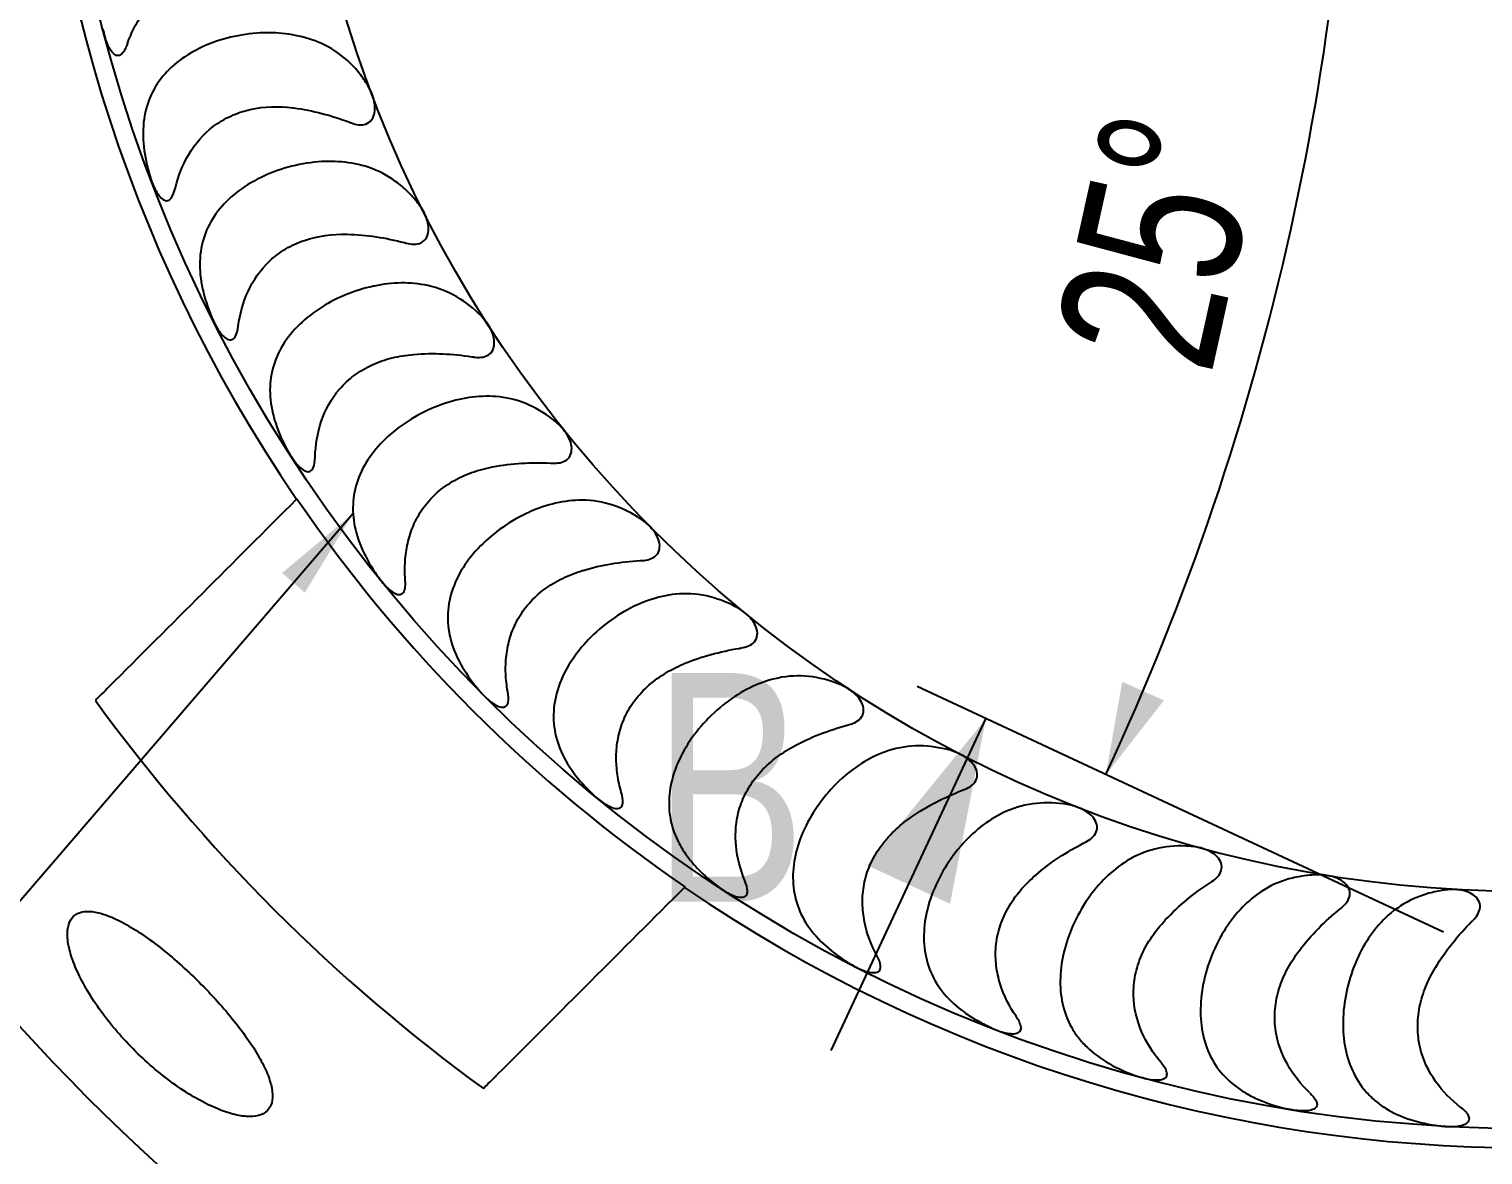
# Model space of a CAD drawing. Header units: millimetres. Extents: x 8 to 3888, y -9869 to 412.
# Drawn here: x 91.18 to 122.97, y 169.02 to 193.64 of the extents above; entities that cross this region are included whole.
import ezdxf

# ---------------------------------------------------------------- set-up
doc = ezdxf.new("R2010")
doc.units = ezdxf.units.MM
doc.linetypes.add('CENTERX2', pattern=[20.32, 12.7, -2.54, 2.54, -2.54])
for name, color, linetype in [('CENTERLINE', 4, 'CENTERX2'), ('DIMENSIONS', 2, 'Continuous'), ('TEXT', 2, 'Continuous')]:
    doc.layers.add(name, color=color, linetype=linetype)
doc.layers.add('OUTLINE', color=7, linetype='Continuous', lineweight=25)
doc.styles.add('SLDTEXTSTYLE0', font='TXT', dxfattribs={"width": 0.75})
doc.dimstyles.new('SLDDIMSTYLE0', dxfattribs={"dimtxt": 3.5, "dimasz": 2, "dimexe": 0, "dimexo": 0.0625, "dimgap": 0.875, "dimtad": 1, "dimdec": 1, "dimrnd": 1e-09, "dimzin": 12, "dimdsep": 46, "dimtxsty": 'SLDTEXTSTYLE0', "dimblk1": 'NONE', "dimsah": 1, "dimcen": 0, "dimadec": 0, "dimazin": 3, "dimtfac": 1, "dimtdec": 1, "dimtmove": 0, "dimatfit": 3, "dimldrblk": 'NONE', "dimfxl": 0, "dimfrac": 2, "dimtolj": 1, "dimtzin": 12, "dimarcsym": 0})
doc.dimstyles.new('SLDDIMSTYLE1', dxfattribs={"dimtxt": 3.5, "dimasz": 2, "dimexe": 0, "dimexo": 0.0625, "dimgap": 0.875, "dimtad": 1, "dimrnd": 1e-09, "dimzin": 12, "dimdsep": 46, "dimtxsty": 'SLDTEXTSTYLE0', "dimsah": 1, "dimcen": 0.09, "dimadec": 0, "dimazin": 3, "dimtfac": 1, "dimtofl": 0, "dimtmove": 0, "dimatfit": 3, "dimfxl": 0, "dimfrac": 2, "dimtolj": 1, "dimtzin": 12, "dimarcsym": 0})
doc.dimstyles.new('SLDDIMSTYLE2', dxfattribs={"dimtxt": 3.5, "dimasz": 2, "dimexe": 0, "dimexo": 0.0625, "dimgap": 0.875, "dimtad": 1, "dimdec": 4, "dimzin": 12, "dimdsep": 46, "dimtxsty": 'SLDTEXTSTYLE0', "dimsah": 1, "dimcen": 0.09, "dimazin": 3, "dimtfac": 1, "dimtofl": 0, "dimtmove": 0, "dimatfit": 3, "dimfxl": 0, "dimfrac": 2, "dimtolj": 1, "dimtzin": 12, "dimarcsym": 0})
doc.dimstyles.new('SLDDIMSTYLE4', dxfattribs={"dimtxt": 0.18, "dimasz": 2, "dimexe": 0, "dimexo": 0.0625, "dimgap": 0, "dimtad": 0, "dimtih": 1, "dimtoh": 1, "dimdec": 0, "dimrnd": 1e-09, "dimzin": 0, "dimdsep": 46, "dimtxsty": 'Standard', "dimsah": 1, "dimcen": 0.09, "dimadec": 0, "dimazin": 0, "dimtfac": 2, "dimtdec": 0, "dimtofl": 0, "dimtmove": 0, "dimatfit": 3, "dimfxl": 0, "dimfrac": 2, "dimtolj": 1, "dimtzin": 0, "dimarcsym": 0})

# ---------------------------------------------------------------- blocks, each defined once
blk = doc.blocks.new('_D')
at = {"layer": 'DIMENSIONS'}
for q in [(96.413, 277.654), (133.1, 176.395)]:
    blk.add_line((114.723, 227.118), q, dxfattribs=at)
blk.add_solid([(114.723, 227.118), (114.511, 229.169), (113.571, 228.828)], dxfattribs=at)
at = {"layer": 'DIMENSIONS', "char_height": 3.5, "attachment_point": 1, "rotation": 289.916, "style": 'SLDTEXTSTYLE0'}
for s, insert in [('%%c', (101.194, 277.698)), ('54', (102.977, 272.777))]:
    blk.add_mtext(s, dxfattribs=dict(at, insert=insert))
blk = doc.blocks.new('_NONE')
blk = doc.blocks.new('_D_1')
at = {"layer": 'DIMENSIONS'}
for q in [(77.492, 282.157), (139.99, 173.908)]:
    blk.add_line((107.833, 229.605), q, dxfattribs=at)
blk.add_solid([(107.833, 229.605), (107.266, 231.588), (106.4, 231.088)], dxfattribs=at)
at = {"layer": 'DIMENSIONS', "char_height": 3.5, "attachment_point": 1, "rotation": 300, "style": 'SLDTEXTSTYLE0'}
for s, insert in [('%%c', (82.192, 283.037)), ('64,3', (84.809, 278.504))]:
    blk.add_mtext(s, dxfattribs=dict(at, insert=insert))
blk = doc.blocks.new('_D_3')
at = {"layer": 'DIMENSIONS'}
blk.add_arc((62.36, 201.757), 57.781, 335, 0, dxfattribs=at)
for points in [[(120.141, 201.757), (119.607, 199.765), (120.607, 199.748)], [(114.728, 177.337), (115.998, 178.961), (115.085, 179.368)]]:
    blk.add_solid(points, dxfattribs=at)
at = {"layer": 'DIMENSIONS', "insert": (113.605, 186.791), "char_height": 3.5, "attachment_point": 1, "rotation": 77.5, "style": 'SLDTEXTSTYLE0'}
blk.add_mtext('25°', dxfattribs=at)
blk = doc.blocks.new('_D_4')
at = {"layer": 'DIMENSIONS'}
for p, q in [((47.912, 201.757), (37.912, 201.757)), ((39.912, 148.757), (39.912, 201.757)), ((122.912, 148.757), (37.912, 148.757))]:
    blk.add_line(p, q, dxfattribs=at)
for points in [[(39.912, 201.757), (39.412, 199.757), (40.412, 199.757)], [(39.912, 148.757), (40.412, 150.757), (39.412, 150.757)]]:
    blk.add_solid(points, dxfattribs=at)
at = {"layer": 'DIMENSIONS', "insert": (35.4, 172.67), "char_height": 3.5, "attachment_point": 1, "rotation": 90, "style": 'SLDTEXTSTYLE0'}
blk.add_mtext('53', dxfattribs=at)

msp = doc.modelspace()

# ---------------------------------------------------------------- linework, layer by layer
at = {"layer": 'CENTERLINE'}
msp.add_line((140.52482, 165.30781), (110.29108, 179.40604), dxfattribs=at)
at = {"layer": 'CENTERLINE', "linetype": 'Continuous'}
msp.add_line((108.72275, 171.31034), (112.10369, 178.56081), dxfattribs=at)
at = {"layer": 'CENTERLINE'}
msp.add_solid([(112.10369, 178.56081), (109.50691, 175.35819), (111.31953, 174.51296)], dxfattribs=at)
at = {"layer": 'OUTLINE'}
for p, q in [((96.94998, 191.91433), (96.96113, 191.91296)), ((98.12647, 189.15), (98.1377, 189.1498)), ((99.58546, 186.52378), (99.59665, 186.52476)), ((102.58329, 184.14844), (102.62933, 184.14647)), ((101.31098, 184.06446), (101.322, 184.06661)), ((103.28411, 181.79898), (103.29485, 181.80227)), ((105.48325, 179.75216), (105.49358, 179.75655)), ((107.88428, 177.94642), (107.8941, 177.95187)), ((110.46091, 176.40155), (110.47011, 176.40799)), ((113.18492, 175.13448), (113.19339, 175.14185)), ((116.02644, 174.15908), (116.0341, 174.16729)), ((118.95435, 173.48605), (118.96111, 173.49502)), ((121.93658, 173.12275), (121.94236, 173.13238))]:
    msp.add_line(p, q, dxfattribs=at)
at = {"layer": 'OUTLINE', "flags": 128}
for points in [[(98.18597, 191.60103), (98.19136, 191.59902), (98.19676, 191.59701), (98.20216, 191.59499), (98.20756, 191.59298), (98.21295, 191.59096), (98.21835, 191.58895), (98.22375, 191.58694), (98.22915, 191.58493)], [(99.38843, 188.96761), (99.39401, 188.96617), (99.39959, 188.96473), (99.40517, 188.9633), (99.41075, 188.96186), (99.41632, 188.96042), (99.4219, 188.95898), (99.42748, 188.95755), (99.43306, 188.95611)], [(100.85958, 186.47431), (100.86528, 186.47346), (100.87097, 186.47261), (100.87667, 186.47177), (100.88237, 186.47092), (100.88807, 186.47007), (100.89377, 186.46923), (100.89947, 186.46838), (100.90517, 186.46753)], [(104.54067, 182.01549), (104.54642, 182.01585), (104.55217, 182.01621), (104.55792, 182.01656), (104.56367, 182.01692), (104.56942, 182.01727), (104.57517, 182.01763), (104.58092, 182.01799), (104.58667, 182.01834)], [(106.71029, 180.09883), (106.71597, 180.09979), (106.72165, 180.10074), (106.72733, 180.10169), (106.73301, 180.10265), (106.73869, 180.10361), (106.74438, 180.10456), (106.75006, 180.10552), (106.75574, 180.10647)], [(109.06836, 178.41946), (109.07391, 178.421), (109.07947, 178.42254), (109.08502, 178.42408), (109.09057, 178.42563), (109.09612, 178.42717), (109.10167, 178.42872), (109.10722, 178.43026), (109.11277, 178.43181)], [(111.58907, 176.99577), (111.59442, 176.99788), (111.59978, 177), (111.60514, 177.00211), (111.6105, 177.00423), (111.61586, 177.00634), (111.62122, 177.00846), (111.62657, 177.01057), (111.63193, 177.01269)], [(114.24477, 175.84336), (114.24988, 175.84602), (114.25499, 175.84869), (114.2601, 175.85135), (114.26521, 175.85401), (114.27031, 175.85668), (114.27542, 175.85934), (114.28053, 175.86201), (114.28564, 175.86467)], [(117.00639, 174.97486), (117.0112, 174.97805), (117.016, 174.98123), (117.0208, 174.98441), (117.0256, 174.9876), (117.0304, 174.99078), (117.0352, 174.99396), (117.04001, 174.99715), (117.04481, 175.00033)], [(119.84367, 174.39979), (119.84811, 174.40346), (119.85255, 174.40713), (119.857, 174.4108), (119.86144, 174.41446), (119.86588, 174.41813), (119.87032, 174.4218), (119.87477, 174.42547), (119.87921, 174.42914)], [(122.72551, 174.12445), (122.72955, 174.12856), (122.73358, 174.13267), (122.73762, 174.13678), (122.74165, 174.1409), (122.74569, 174.14501), (122.74972, 174.14912), (122.75375, 174.15323), (122.75779, 174.15735)]]:
    msp.add_lwpolyline(points, dxfattribs=at)
at = {"layer": 'OUTLINE'}
for radius in [44.5, 32.15716, 26.97519]:
    msp.add_circle((123.91153, 201.75653), radius, dxfattribs=at)
for radius, start, end in [(32.57498, 145.613937, 214.386063), (32.56201, 214.381785, 235.618215), (38.70848, 216.082926, 233.917074), (32.57498, 235.613937, 304.386063)]:
    msp.add_arc((123.91153, 201.75653), radius, start, end, dxfattribs=at)
for centre, major_axis in [((96.29021, 190.2462), (-0.40425, -3.29237)), ((97.64468, 187.42204), (-0.05789, -3.31659)), ((99.28694, 184.75493), (0.2891, -3.30448)), ((101.19898, 182.2741), (0.63293, -3.25615)), ((103.35987, 180.00672), (0.96983, -3.17216)), ((105.74593, 177.97763), (1.29609, -3.05341)), ((108.33102, 176.20907), (1.60816, -2.9012)), ((111.08681, 174.72042), (1.90261, -2.71721)), ((113.9831, 173.52798), (2.17621, -2.50345)), ((116.98818, 172.64481), (2.42597, -2.26226)), ((120.06911, 172.0806), (2.64915, -1.99628)), ((123.19214, 171.84153), (2.84331, -1.70843))]:
    msp.add_ellipse(centre, major_axis=major_axis, ratio=0.82903757, start_param=3.24276439, end_param=3.24654771, dxfattribs=at)
for points, knots in [([(93.32945, 193.31819), (93.37402, 193.44046), (93.42609, 193.56), (93.54811, 193.79261), (93.61866, 193.90644), (93.77841, 194.12086), (93.86753, 194.22172), (94.06801, 194.40816), (94.1807, 194.49439), (94.4239, 194.64137), (94.55484, 194.70291), (94.83801, 194.7988), (94.98573, 194.83144), (95.28909, 194.86666), (95.44707, 194.86915), (95.75935, 194.84667), (95.91452, 194.82213), (96.06889, 194.78649)], [0, 0, 0, 0, 0.125, 0.125, 0.25, 0.25, 0.375, 0.375, 0.5, 0.5, 0.625, 0.625, 0.75, 0.75, 0.875, 0.875, 1, 1, 1, 1]), ([(93.32945, 193.31819), (93.2989, 193.23438), (93.26366, 193.15527), (93.19107, 193.07792), (93.16326, 193.05966), (93.10147, 193.05178), (93.06868, 193.06305), (93.00671, 193.11202), (92.97794, 193.14871), (92.92728, 193.23329), (92.90565, 193.28024), (92.84866, 193.42766), (92.82198, 193.53179), (92.80229, 193.63617)], [0, 0, 0, 0, 0.25, 0.25, 0.375, 0.375, 0.5, 0.5, 0.625, 0.625, 0.75, 0.75, 1, 1, 1, 1]), ([(96.40629, 193.55557), (96.18528, 193.55464), (95.96115, 193.53273), (95.5314, 193.45115), (95.32539, 193.39214), (94.93159, 193.23667), (94.75052, 193.14267), (94.4231, 192.92347), (94.27566, 192.7967), (94.02921, 192.51926), (93.92694, 192.36537), (93.7725, 192.03203), (93.7208, 191.85523), (93.68054, 191.56847), (93.67352, 191.46885), (93.67223, 191.26827), (93.67778, 191.16652), (93.71168, 190.85619), (93.7583, 190.63988), (93.82152, 190.42885)], [0, 0, 0, 0, 0.125, 0.125, 0.25, 0.25, 0.375, 0.375, 0.5, 0.5, 0.625, 0.625, 0.75, 0.75, 0.8125, 0.8125, 0.875, 0.875, 1, 1, 1, 1]), ([(97.57164, 193.32154), (97.39041, 193.40208), (97.20288, 193.45975), (96.81622, 193.53664), (96.615, 193.55552), (96.41672, 193.55559)], [0, 0, 0, 0, 0.5, 0.5, 1, 1, 1, 1]), ([(98.57009, 192.43073), (98.5097, 192.52678), (98.44357, 192.61875), (98.2986, 192.79368), (98.219, 192.87723), (97.96666, 193.10512), (97.77971, 193.22908), (97.57164, 193.32154)], [0, 0, 0, 0, 0.25, 0.25, 0.5, 0.5, 1, 1, 1, 1]), ([(98.22915, 191.58493), (98.28015, 191.56591), (98.33261, 191.55098), (98.44093, 191.53859), (98.49649, 191.54179), (98.59782, 191.57863), (98.6428, 191.6133), (98.70624, 191.70192), (98.72554, 191.75461), (98.75513, 191.91609), (98.73961, 192.02891), (98.67671, 192.23873), (98.62835, 192.33807), (98.57009, 192.43073)], [0, 0, 0, 0, 0.125, 0.125, 0.25, 0.25, 0.375, 0.375, 0.5, 0.5, 0.75, 0.75, 1, 1, 1, 1]), ([(94.37903, 190.16772), (94.44198, 190.41971), (94.53747, 190.66891), (94.80937, 191.12708), (94.98975, 191.34092), (95.32911, 191.59799), (95.45598, 191.67444), (95.7242, 191.79763), (95.86628, 191.84536), (96.31683, 191.94639), (96.63802, 191.95263), (96.94998, 191.91433)], [0, 0, 0, 0, 0.25, 0.25, 0.5, 0.5, 0.625, 0.625, 0.75, 0.75, 1, 1, 1, 1]), ([(97.4142, 190.72541), (97.19181, 190.70109), (96.97597, 190.65667), (96.55699, 190.53085), (96.35379, 190.44861), (95.98293, 190.25514), (95.81015, 190.1414), (95.50656, 189.8882), (95.37603, 189.74995), (95.15768, 189.4453), (95.07294, 189.28254), (94.95469, 188.93699), (94.92089, 188.75044), (94.90789, 188.36755), (94.92802, 188.16682), (95.01744, 187.75541), (95.08476, 187.55065), (95.17042, 187.34564)], [0, 0, 0, 0, 0.125, 0.125, 0.25, 0.25, 0.375, 0.375, 0.5, 0.5, 0.625, 0.625, 0.75, 0.75, 0.875, 0.875, 1, 1, 1, 1]), ([(98.59763, 190.61448), (98.40897, 190.67563), (98.21645, 190.71338), (97.82386, 190.74944), (97.62177, 190.74718), (97.42457, 190.72652)], [0, 0, 0, 0, 0.5, 0.5, 1, 1, 1, 1]), ([(99.68372, 189.83292), (99.61363, 189.92212), (99.53825, 190.00668), (99.37578, 190.1655), (99.28788, 190.24027), (99.01311, 190.44053), (98.81422, 190.54427), (98.59763, 190.61448)], [0, 0, 0, 0, 0.25, 0.25, 0.5, 0.5, 1, 1, 1, 1]), ([(93.82152, 190.42885), (93.85209, 190.32683), (93.88945, 190.22621), (93.96178, 190.08521), (93.98846, 190.04047), (94.04751, 189.96205), (94.08006, 189.92855), (94.14673, 189.88659), (94.18084, 189.87893), (94.24115, 189.8935), (94.26694, 189.91472), (94.33082, 189.99934), (94.35749, 190.08152), (94.37903, 190.16772)], [0, 0, 0, 0, 0.25, 0.25, 0.375, 0.375, 0.5, 0.5, 0.625, 0.625, 0.75, 0.75, 1, 1, 1, 1]), ([(99.43306, 188.95611), (99.48578, 188.94253), (99.53951, 188.93316), (99.64852, 188.93216), (99.70345, 188.94116), (99.80038, 188.98838), (99.84148, 189.02756), (99.89531, 189.12233), (99.909, 189.17675), (99.92155, 189.34043), (99.89432, 189.45102), (99.80983, 189.65311), (99.75135, 189.74685), (99.68372, 189.83292)], [0, 0, 0, 0, 0.125, 0.125, 0.25, 0.25, 0.375, 0.375, 0.5, 0.5, 0.75, 0.75, 1, 1, 1, 1]), ([(95.75217, 187.14422), (95.78844, 187.4014), (95.85735, 187.65922), (96.07988, 188.1433), (96.23692, 188.37483), (96.54754, 188.66596), (96.66573, 188.75526), (96.9196, 188.9058), (97.05592, 188.96813), (97.49343, 189.1157), (97.81222, 189.15548), (98.12647, 189.15)], [0, 0, 0, 0, 0.25, 0.25, 0.5, 0.5, 0.625, 0.625, 0.75, 0.75, 1, 1, 1, 1]), ([(98.71242, 188.01612), (98.49603, 187.96917), (98.28517, 187.90256), (97.87766, 187.73189), (97.68854, 187.63106), (97.33873, 187.39931), (97.17832, 187.26764), (96.90414, 186.98565), (96.78658, 186.83165), (96.60234, 186.50753), (96.53534, 186.33854), (96.453, 185.9792), (96.43925, 185.79327), (96.46599, 185.41115), (96.5078, 185.21032), (96.63828, 184.8146), (96.72806, 184.6144), (96.83422, 184.42032)], [0, 0, 0, 0, 0.125, 0.125, 0.25, 0.25, 0.375, 0.375, 0.5, 0.5, 0.625, 0.625, 0.75, 0.75, 0.875, 0.875, 1, 1, 1, 1]), ([(99.90097, 188.02949), (99.70695, 188.07059), (99.51153, 188.08801), (99.11732, 188.08284), (98.91658, 188.05947), (98.72262, 188.01831)], [0, 0, 0, 0, 0.5, 0.5, 1, 1, 1, 1]), ([(101.0628, 187.36574), (100.90518, 187.52807), (100.72523, 187.67202), (100.33623, 187.89798), (100.12259, 187.98255), (99.90097, 188.02949)], [0, 0, 0, 0, 0.5, 0.5, 1, 1, 1, 1]), ([(95.17042, 187.34564), (95.21136, 187.24767), (95.25915, 187.15127), (95.34568, 187.01876), (95.37702, 186.97687), (95.44379, 186.9052), (95.47969, 186.87521), (95.55044, 186.84036), (95.58524, 186.83631), (95.64359, 186.85702), (95.66706, 186.88078), (95.72182, 186.97164), (95.73974, 187.05606), (95.75217, 187.14422)], [0, 0, 0, 0, 0.25, 0.25, 0.375, 0.375, 0.5, 0.5, 0.625, 0.625, 0.75, 0.75, 1, 1, 1, 1]), ([(100.90517, 186.46753), (100.95901, 186.45954), (101.01343, 186.45584), (101.12195, 186.46624), (101.17564, 186.48093), (101.26709, 186.53803), (101.30388, 186.58129), (101.34751, 186.68116), (101.35544, 186.73671), (101.3508, 186.90081), (101.31217, 187.00795), (101.20702, 187.20011), (101.13905, 187.28721), (101.0628, 187.36574)], [0, 0, 0, 0, 0.125, 0.125, 0.25, 0.25, 0.375, 0.375, 0.5, 0.5, 0.75, 0.75, 1, 1, 1, 1]), ([(97.43383, 184.28082), (97.44302, 184.54023), (97.4846, 184.80394), (97.65526, 185.30854), (97.78738, 185.55542), (98.06555, 185.87711), (98.17346, 185.97811), (98.41097, 186.15497), (98.5401, 186.23114), (98.81904, 186.3591), (98.96826, 186.41014), (99.27146, 186.48515), (99.42863, 186.51006), (99.58547, 186.52378)], [0, 0, 0, 0, 0.25, 0.25, 0.5, 0.5, 0.625, 0.625, 0.75, 0.75, 0.875, 0.875, 1, 1, 1, 1]), ([(100.28673, 185.45736), (100.07634, 185.38802), (99.87409, 185.29998), (99.4862, 185.08743), (99.30863, 184.96732), (98.98511, 184.70041), (98.83925, 184.55261), (98.59603, 184.24347), (98.49531, 184.07821), (98.34586, 183.73638), (98.29693, 183.56132), (98.25262, 183.19569), (98.25838, 183.00895), (98.3249, 182.63185), (98.38746, 182.43651), (98.55866, 182.05644), (98.66875, 181.86695), (98.79468, 181.68495)], [0, 0, 0, 0, 0.125, 0.125, 0.25, 0.25, 0.375, 0.375, 0.5, 0.5, 0.625, 0.625, 0.75, 0.75, 0.875, 0.875, 1, 1, 1, 1]), ([(101.46736, 185.59491), (101.27011, 185.6155), (101.07394, 185.61239), (100.68244, 185.56604), (100.48524, 185.52182), (100.29664, 185.46061)], [0, 0, 0, 0, 0.5, 0.5, 1, 1, 1, 1]), ([(102.69222, 185.05623), (102.51858, 185.20112), (102.32439, 185.3256), (101.91393, 185.50963), (101.6927, 185.57138), (101.46736, 185.59491)], [0, 0, 0, 0, 0.5, 0.5, 1, 1, 1, 1]), ([(102.62933, 184.14647), (102.68372, 184.14415), (102.73822, 184.14616), (102.84507, 184.16784), (102.89692, 184.18806), (102.98191, 184.25441), (103.01397, 184.30128), (103.04692, 184.40516), (103.049, 184.46124), (103.02724, 184.62396), (102.97761, 184.72646), (102.85296, 184.90658), (102.77626, 184.9861), (102.69222, 185.05623)], [0, 0, 0, 0, 0.125, 0.125, 0.25, 0.25, 0.375, 0.375, 0.5, 0.5, 0.75, 0.75, 1, 1, 1, 1]), ([(96.83422, 184.42032), (96.88503, 184.32743), (96.94283, 184.23614), (97.04324, 184.11291), (97.07828, 184.07508), (97.15277, 184.01035), (97.19153, 183.98447), (97.26553, 183.95745), (97.30023, 183.95713), (97.35631, 183.98418), (97.37707, 184.01043), (97.42181, 184.10669), (97.43072, 184.1928), (97.43383, 184.28082)], [0, 0, 0, 0, 0.25, 0.25, 0.375, 0.375, 0.5, 0.5, 0.625, 0.625, 0.75, 0.75, 1, 1, 1, 1]), ([(99.40559, 181.60888), (99.3966, 181.73838), (99.39549, 181.8688), (99.41243, 182.13185), (99.43062, 182.26423), (99.48914, 182.52425), (99.52945, 182.6527), (99.63731, 182.90579), (99.70495, 183.02974), (99.86694, 183.2624), (99.963, 183.37346), (100.18167, 183.57513), (100.30233, 183.6644), (100.5657, 183.8204), (100.70912, 183.88696), (101.00295, 183.99329), (101.15604, 184.03435), (101.31098, 184.06446)], [0, 0, 0, 0, 0.125, 0.125, 0.25, 0.25, 0.375, 0.375, 0.5, 0.5, 0.625, 0.625, 0.75, 0.75, 0.875, 0.875, 1, 1, 1, 1]), ([(103.27967, 183.33739), (103.08134, 183.33725), (102.88657, 183.31366), (102.50206, 183.22663), (102.31056, 183.16204), (102.12939, 183.08145)], [0, 0, 0, 0, 0.5, 0.5, 1, 1, 1, 1]), ([(104.55411, 182.9297), (104.36612, 183.05575), (104.16031, 183.15907), (103.73279, 183.29924), (103.5062, 183.33754), (103.27967, 183.33739)], [0, 0, 0, 0, 0.5, 0.5, 1, 1, 1, 1]), ([(102.11988, 183.07719), (101.91811, 182.98634), (101.7249, 182.87685), (101.36254, 182.62565), (101.19855, 182.4878), (100.90426, 182.18807), (100.77495, 182.02615), (100.5654, 181.69335), (100.48231, 181.51796), (100.36962, 181.16302), (100.33914, 180.98375), (100.33334, 180.61446), (100.35847, 180.43055), (100.46414, 180.06203), (100.5468, 179.87435), (100.75654, 179.51462), (100.88627, 179.33708), (101.03032, 179.16947)], [0, 0, 0, 0, 0.125, 0.125, 0.25, 0.25, 0.375, 0.375, 0.5, 0.5, 0.625, 0.625, 0.75, 0.75, 0.875, 0.875, 1, 1, 1, 1]), ([(104.58667, 182.01834), (104.641, 182.02172), (104.695, 182.02941), (104.79899, 182.06215), (104.84845, 182.08768), (104.92604, 182.16254), (104.95302, 182.21251), (104.97493, 182.31927), (104.97114, 182.37526), (104.93249, 182.53481), (104.87242, 182.63157), (104.72962, 182.79766), (104.64503, 182.86874), (104.55411, 182.9297)], [0, 0, 0, 0, 0.125, 0.125, 0.25, 0.25, 0.375, 0.375, 0.5, 0.5, 0.75, 0.75, 1, 1, 1, 1]), ([(98.79468, 181.68495), (98.85511, 181.5976), (98.92196, 181.51311), (99.03465, 181.4011), (99.0736, 181.36702), (99.15435, 181.31051), (99.19559, 181.28883), (99.27195, 181.2697), (99.30661, 181.27302), (99.35952, 181.30579), (99.37739, 181.33403), (99.40035, 181.40096), (99.40586, 181.4403), (99.40996, 181.52203), (99.40865, 181.56488), (99.40559, 181.60888)], [0, 0, 0, 0, 0.25, 0.25, 0.375, 0.375, 0.5, 0.5, 0.625, 0.625, 0.75, 0.75, 0.875, 0.875, 1, 1, 1, 1]), ([(101.64584, 179.15768), (101.62334, 179.28567), (101.60864, 179.4152), (101.59799, 179.67799), (101.60221, 179.8119), (101.63328, 180.07699), (101.65998, 180.20888), (101.74052, 180.47108), (101.795, 180.60198), (101.93191, 180.85052), (102.01497, 180.96992), (102.2123, 181.19451), (102.32321, 181.296), (102.56847, 181.47837), (102.70419, 181.5596), (102.98556, 181.69615), (103.13275, 181.75271), (103.28411, 181.79898)], [0, 0, 0, 0, 0.125, 0.125, 0.25, 0.25, 0.375, 0.375, 0.5, 0.5, 0.625, 0.625, 0.75, 0.75, 0.875, 0.875, 1, 1, 1, 1]), ([(105.31801, 181.28167), (105.12079, 181.2608), (104.92956, 181.21698), (104.55624, 181.09024), (104.37255, 181.00599), (104.2008, 180.9069)], [0, 0, 0, 0, 0.5, 0.5, 1, 1, 1, 1]), ([(106.6281, 181.00943), (106.42757, 181.11535), (106.21286, 181.19628), (105.77264, 181.29112), (105.54328, 181.30551), (105.31801, 181.28167)], [0, 0, 0, 0, 0.5, 0.5, 1, 1, 1, 1]), ([(106.75574, 180.10647), (106.80942, 180.11551), (106.86231, 180.12881), (106.96231, 180.17223), (107.00883, 180.20279), (107.07816, 180.28535), (107.09978, 180.33786), (107.11042, 180.44632), (107.10079, 180.5016), (107.04569, 180.65624), (106.97584, 180.74619), (106.81646, 180.89645), (106.72501, 180.95824), (106.6281, 181.00943)], [0, 0, 0, 0, 0.125, 0.125, 0.25, 0.25, 0.375, 0.375, 0.5, 0.5, 0.75, 0.75, 1, 1, 1, 1]), ([(104.19178, 180.90167), (104.00081, 180.79034), (103.81872, 180.66017), (103.486, 180.37358), (103.33729, 180.21947), (103.0752, 179.88962), (102.96416, 179.71595), (102.79047, 179.36295), (102.72607, 179.17941), (102.65126, 178.81538), (102.63961, 178.63289), (102.67259, 178.26497), (102.71648, 178.0859), (102.86044, 177.72955), (102.96205, 177.55205), (103.20801, 177.21647), (103.35617, 177.05283), (103.51666, 176.90147)], [0, 0, 0, 0, 0.125, 0.125, 0.25, 0.25, 0.375, 0.375, 0.5, 0.5, 0.625, 0.625, 0.75, 0.75, 0.875, 0.875, 1, 1, 1, 1]), ([(104.13004, 176.95408), (104.09422, 177.07921), (104.06608, 177.20653), (104.02808, 177.46641), (104.01825, 177.59995), (104.02146, 177.86738), (104.03428, 178.00136), (104.08688, 178.26999), (104.12736, 178.40598), (104.23774, 178.66788), (104.30751, 178.79463), (104.48015, 179.03855), (104.58057, 179.15189), (104.80528, 179.35869), (104.9316, 179.45354), (105.19749, 179.61893), (105.33745, 179.69027), (105.48325, 179.75216)], [0, 0, 0, 0, 0.125, 0.125, 0.25, 0.25, 0.375, 0.375, 0.5, 0.5, 0.625, 0.625, 0.75, 0.75, 0.875, 0.875, 1, 1, 1, 1]), ([(107.56008, 179.45028), (107.36612, 179.40891), (107.18051, 179.34534), (106.82249, 179.18028), (106.64861, 179.07728), (106.48815, 178.96078)], [0, 0, 0, 0, 0.5, 0.5, 1, 1, 1, 1]), ([(108.89144, 179.31648), (108.68024, 179.40113), (108.45958, 179.45881), (108.01092, 179.50725), (107.78167, 179.49755), (107.56008, 179.45028)], [0, 0, 0, 0, 0.5, 0.5, 1, 1, 1, 1]), ([(101.03032, 179.16947), (101.09941, 179.08909), (101.17477, 179.01204), (101.29793, 178.91281), (101.34075, 178.88261), (101.4263, 178.83512), (101.46973, 178.81766), (101.54786, 178.80635), (101.58221, 178.81326), (101.63128, 178.85093), (101.64628, 178.88077), (101.67031, 178.98412), (101.66126, 179.06998), (101.64584, 179.15768)], [0, 0, 0, 0, 0.25, 0.25, 0.375, 0.375, 0.5, 0.5, 0.625, 0.625, 0.75, 0.75, 1, 1, 1, 1]), ([(109.11277, 178.43181), (109.1652, 178.44641), (109.21641, 178.46516), (109.31132, 178.51879), (109.35439, 178.55404), (109.41472, 178.64338), (109.43073, 178.69786), (109.42998, 178.80684), (109.41464, 178.86081), (109.34369, 179.00883), (109.26483, 179.09099), (109.09064, 179.22377), (108.9934, 179.2756), (108.89144, 179.31648)], [0, 0, 0, 0, 0.125, 0.125, 0.25, 0.25, 0.375, 0.375, 0.5, 0.5, 0.75, 0.75, 1, 1, 1, 1]), ([(106.47973, 178.95464), (106.30148, 178.82398), (106.13309, 178.67458), (105.83328, 178.3559), (105.70132, 178.18707), (105.47421, 177.83), (105.38287, 177.64734), (105.24685, 177.27762), (105.20206, 177.08836), (105.16576, 176.71902), (105.17345, 176.53454), (105.24447, 176.17393), (105.30658, 176.00051), (105.44249, 175.74498), (105.49538, 175.66022), (105.61227, 175.49712), (105.67659, 175.41806), (105.8864, 175.18695), (106.05124, 175.03936), (106.22645, 174.90579)], [0, 0, 0, 0, 0.125, 0.125, 0.25, 0.25, 0.375, 0.375, 0.5, 0.5, 0.625, 0.625, 0.75, 0.75, 0.8125, 0.8125, 0.875, 0.875, 1, 1, 1, 1]), ([(106.83097, 175.02222), (106.73339, 175.26406), (106.66471, 175.51914), (106.62748, 175.91952), (106.62629, 176.05421), (106.65052, 176.3265), (106.67648, 176.46572), (106.75906, 176.73827), (106.81524, 176.87151), (106.9609, 177.13123), (107.04956, 177.25543), (107.25142, 177.48449), (107.36684, 177.59177), (107.61433, 177.78428), (107.74603, 177.86979), (107.88428, 177.94642)], [0, 0, 0, 0, 0.25, 0.25, 0.375, 0.375, 0.5, 0.5, 0.625, 0.625, 0.75, 0.75, 0.875, 0.875, 1, 1, 1, 1]), ([(109.98129, 177.86329), (109.79272, 177.80187), (109.61477, 177.71925), (109.27597, 177.51766), (109.1138, 177.39705), (108.96641, 177.26442)], [0, 0, 0, 0, 0.5, 0.5, 1, 1, 1, 1]), ([(111.31935, 177.86938), (111.09933, 177.93181), (110.87588, 177.96578), (110.42291, 177.96707), (110.19687, 177.9335), (109.98129, 177.86329)], [0, 0, 0, 0, 0.5, 0.5, 1, 1, 1, 1]), ([(111.63193, 177.01269), (111.68255, 177.03269), (111.73152, 177.05669), (111.8203, 177.11994), (111.85945, 177.1595), (111.91011, 177.25466), (111.92034, 177.3105), (111.90822, 177.4188), (111.88732, 177.47087), (111.8013, 177.61067), (111.71429, 177.68413), (111.52718, 177.79798), (111.42521, 177.83934), (111.31935, 177.86938)], [0, 0, 0, 0, 0.125, 0.125, 0.25, 0.25, 0.375, 0.375, 0.5, 0.5, 0.75, 0.75, 1, 1, 1, 1]), ([(108.95867, 177.25743), (108.79489, 177.10871), (108.64273, 176.94207), (108.37855, 176.59464), (108.26414, 176.41164), (108.07578, 176.0328), (108.00448, 175.8428), (107.90765, 175.45989), (107.88307, 175.26761), (107.8856, 174.89661), (107.91284, 174.71281), (108.02085, 174.36298), (108.10063, 174.19685), (108.3179, 173.87518), (108.45188, 173.72566), (108.76294, 173.44792), (108.94235, 173.31847), (109.13, 173.20428)], [0, 0, 0, 0, 0.125, 0.125, 0.25, 0.25, 0.375, 0.375, 0.5, 0.5, 0.625, 0.625, 0.75, 0.75, 0.875, 0.875, 1, 1, 1, 1]), ([(103.51666, 176.90147), (103.59336, 176.82913), (103.67659, 176.76015), (103.80932, 176.67437), (103.8552, 176.64874), (103.9447, 176.6106), (103.98982, 176.59763), (104.06888, 176.59435), (104.10245, 176.60473), (104.14749, 176.64724), (104.15936, 176.67848), (104.17256, 176.78384), (104.15457, 176.86838), (104.13004, 176.95408)], [0, 0, 0, 0, 0.25, 0.25, 0.375, 0.375, 0.5, 0.5, 0.625, 0.625, 0.75, 0.75, 1, 1, 1, 1]), ([(112.55513, 176.53807), (112.374, 176.45728), (112.20567, 176.35651), (111.88979, 176.12061), (111.74113, 175.98371), (111.6084, 175.8364)], [0, 0, 0, 0, 0.5, 0.5, 1, 1, 1, 1]), ([(113.88522, 176.68399), (113.66054, 176.72297), (113.43499, 176.73364), (112.98184, 176.68724), (112.76241, 176.63054), (112.55513, 176.53807)], [0, 0, 0, 0, 0.5, 0.5, 1, 1, 1, 1]), ([(114.28564, 175.86467), (114.33389, 175.88985), (114.38008, 175.91884), (114.46176, 175.99102), (114.49656, 176.03445), (114.537, 176.13438), (114.54134, 176.19099), (114.51796, 176.29743), (114.49174, 176.34703), (114.39158, 176.47707), (114.29737, 176.54103), (114.0994, 176.6347), (113.99374, 176.66516), (113.88522, 176.68399)], [0, 0, 0, 0, 0.125, 0.125, 0.25, 0.25, 0.375, 0.375, 0.5, 0.5, 0.75, 0.75, 1, 1, 1, 1]), ([(109.71903, 173.38327), (109.59641, 173.61415), (109.50176, 173.85976), (109.42273, 174.25524), (109.40752, 174.38928), (109.40329, 174.66259), (109.41455, 174.80337), (109.46849, 175.0838), (109.51061, 175.22223), (109.62827, 175.49517), (109.70393, 175.62862), (109.88108, 175.87758), (109.98462, 175.99609), (110.21085, 176.21333), (110.33246, 176.31161), (110.46091, 176.40155)], [0, 0, 0, 0, 0.25, 0.25, 0.375, 0.375, 0.5, 0.5, 0.625, 0.625, 0.75, 0.75, 0.875, 0.875, 1, 1, 1, 1]), ([(111.60144, 175.82864), (111.45383, 175.66331), (111.32014, 175.48189), (111.09402, 175.10927), (110.99856, 174.91347), (110.85159, 174.51884), (110.8004, 174.32252), (110.74396, 173.93019), (110.7397, 173.73769), (110.78097, 173.36874), (110.82745, 173.18838), (110.97103, 172.85262), (111.06843, 172.69452), (111.31834, 172.39731), (111.46581, 172.26383), (111.7204, 172.08044), (111.81161, 172.0218), (111.99917, 171.91313), (112.09598, 171.86269), (112.19549, 171.8156)], [0, 0, 0, 0, 0.125, 0.125, 0.25, 0.25, 0.375, 0.375, 0.5, 0.5, 0.625, 0.625, 0.75, 0.75, 0.875, 0.875, 0.9375, 0.9375, 1, 1, 1, 1]), ([(116.56093, 175.77331), (116.33414, 175.78854), (116.1071, 175.77556), (115.66071, 175.68168), (115.45012, 175.60292), (115.25339, 175.48915)], [0, 0, 0, 0, 0.5, 0.5, 1, 1, 1, 1]), ([(117.04481, 175.00033), (117.09017, 175.03042), (117.13308, 175.06408), (117.20678, 175.14443), (117.23684, 175.19127), (117.2666, 175.29489), (117.26499, 175.35166), (117.23059, 175.45507), (117.19931, 175.50166), (117.08606, 175.62051), (116.98566, 175.67427), (116.77894, 175.74672), (116.67015, 175.76597), (116.56093, 175.77331)], [0, 0, 0, 0, 0.125, 0.125, 0.25, 0.25, 0.375, 0.375, 0.5, 0.5, 0.75, 0.75, 1, 1, 1, 1]), ([(115.25339, 175.48915), (115.0817, 175.38987), (114.92482, 175.27206), (114.63533, 175.00444), (114.50179, 174.85275), (114.38519, 174.69237)], [0, 0, 0, 0, 0.5, 0.5, 1, 1, 1, 1]), ([(106.22645, 174.90579), (106.31088, 174.84141), (106.40044, 174.78183), (106.54166, 174.71033), (106.58974, 174.68972), (106.6834, 174.66103), (106.72949, 174.65301), (106.80819, 174.65821), (106.84035, 174.6721), (106.88053, 174.71921), (106.88898, 174.75152), (106.89097, 174.85758), (106.86428, 174.93965), (106.83097, 175.02222)], [0, 0, 0, 0, 0.25, 0.25, 0.375, 0.375, 0.5, 0.5, 0.625, 0.625, 0.75, 0.75, 1, 1, 1, 1]), ([(112.76259, 172.05518), (112.61626, 172.27235), (112.49688, 172.50581), (112.3767, 172.8916), (112.34756, 173.02349), (112.31484, 173.29476), (112.31132, 173.43536), (112.33569, 173.72045), (112.36317, 173.86254), (112.45149, 174.14574), (112.51291, 174.28675), (112.66313, 174.55291), (112.75339, 174.68118), (112.95598, 174.92126), (113.06669, 175.0317), (113.18492, 175.13448)], [0, 0, 0, 0, 0.25, 0.25, 0.375, 0.375, 0.5, 0.5, 0.625, 0.625, 0.75, 0.75, 0.875, 0.875, 1, 1, 1, 1]), ([(119.31719, 175.1473), (119.20381, 175.14303), (119.09113, 175.13174), (118.86733, 175.0937), (118.75525, 175.06658), (118.43143, 174.96193), (118.23055, 174.86194), (118.0465, 174.72803)], [0, 0, 0, 0, 0.25, 0.25, 0.5, 0.5, 1, 1, 1, 1]), ([(119.87921, 174.42914), (119.92118, 174.4638), (119.96034, 174.50177), (120.02523, 174.58937), (120.05024, 174.6391), (120.069, 174.74527), (120.06146, 174.80155), (120.01644, 174.90081), (119.98046, 174.94387), (119.85541, 175.05023), (119.74994, 175.0932), (119.53678, 175.14364), (119.42657, 175.15142), (119.31719, 175.1473)], [0, 0, 0, 0, 0.125, 0.125, 0.25, 0.25, 0.375, 0.375, 0.5, 0.5, 0.75, 0.75, 1, 1, 1, 1]), ([(114.37908, 174.68392), (114.24922, 174.5036), (114.13577, 174.31002), (113.94984, 173.91595), (113.875, 173.71013), (113.77043, 173.30365), (113.73987, 173.10294), (113.72471, 172.70515), (113.74051, 172.51505), (113.82017, 172.15186), (113.8852, 171.97754), (114.01836, 171.73863), (114.06881, 171.66215), (114.18279, 171.51482), (114.24696, 171.44343), (114.45549, 171.24249), (114.61575, 171.1251), (114.98045, 170.91646), (115.18078, 170.82809), (115.38935, 170.75496)], [0, 0, 0, 0, 0.125, 0.125, 0.25, 0.25, 0.375, 0.375, 0.5, 0.5, 0.625, 0.625, 0.6875, 0.6875, 0.75, 0.75, 0.875, 0.875, 1, 1, 1, 1]), ([(118.0465, 174.72803), (117.88614, 174.61134), (117.74243, 174.47777), (117.48251, 174.18136), (117.36555, 174.01654), (117.26635, 173.84486)], [0, 0, 0, 0, 0.5, 0.5, 1, 1, 1, 1]), ([(122.12378, 174.81283), (122.01148, 174.79673), (121.90056, 174.77373), (121.68178, 174.71244), (121.57308, 174.6737), (121.26226, 174.53587), (121.07298, 174.4155), (120.90388, 174.26303)], [0, 0, 0, 0, 0.25, 0.25, 0.5, 0.5, 1, 1, 1, 1]), ([(122.75779, 174.15735), (122.7959, 174.19621), (122.83088, 174.23806), (122.88626, 174.33197), (122.90593, 174.38404), (122.9135, 174.49159), (122.90011, 174.54677), (122.84496, 174.64078), (122.80468, 174.67984), (122.6692, 174.77255), (122.55981, 174.80426), (122.34255, 174.83214), (122.23213, 174.82836), (122.12378, 174.81283)], [0, 0, 0, 0, 0.125, 0.125, 0.25, 0.25, 0.375, 0.375, 0.5, 0.5, 0.75, 0.75, 1, 1, 1, 1]), ([(94.557, 170.43335), (94.70694, 170.33503), (94.85264, 170.24939), (95.13549, 170.10203), (95.27405, 170.03983), (95.53379, 169.94329), (95.65467, 169.90878), (95.87814, 169.86657), (95.98108, 169.85919), (96.15914, 169.8721), (96.23555, 169.89201), (96.36232, 169.95916), (96.41149, 170.00613), (96.47957, 170.12365), (96.49905, 170.19504), (96.50726, 170.36085), (96.49614, 170.45359), (96.44463, 170.65859), (96.40349, 170.77222), (96.29462, 171.01157), (96.22708, 171.1376), (96.06612, 171.403), (95.97253, 171.54227), (95.76773, 171.82272), (95.65568, 171.96537), (95.41189, 172.25612), (95.28379, 172.39985), (95.01716, 172.68292), (94.87687, 172.82395), (94.59275, 173.09425), (94.4498, 173.22287), (94.16196, 173.46701), (94.01609, 173.5831), (93.73423, 173.79177), (93.59681, 173.88568), (93.3286, 174.05169), (93.19969, 174.12248), (92.95864, 174.23579), (92.84469, 174.27924), (92.63432, 174.33664), (92.53991, 174.35021), (92.37165, 174.34758), (92.29724, 174.33089), (92.17483, 174.26783), (92.12625, 174.22184), (92.05442, 174.10082), (92.03157, 174.02541), (92.01382, 173.85192), (92.0184, 173.75323), (92.05586, 173.53146), (92.08829, 173.41141), (92.17945, 173.15605), (92.23903, 173.01893), (92.38293, 172.73585), (92.46645, 172.59102), (92.65679, 172.29527), (92.76469, 172.14316), (92.99573, 171.84569), (93.11961, 171.69896), (93.38459, 171.40975), (93.52439, 171.26894), (93.95218, 170.87078), (94.25712, 170.63001), (94.557, 170.43335)], [0, 0, 0, 0, 0.03125, 0.03125, 0.0625, 0.0625, 0.09375, 0.09375, 0.125, 0.125, 0.15625, 0.15625, 0.1875, 0.1875, 0.21875, 0.21875, 0.25, 0.25, 0.28125, 0.28125, 0.3125, 0.3125, 0.34375, 0.34375, 0.375, 0.375, 0.40625, 0.40625, 0.4375, 0.4375, 0.46875, 0.46875, 0.5, 0.5, 0.53125, 0.53125, 0.5625, 0.5625, 0.59375, 0.59375, 0.625, 0.625, 0.65625, 0.65625, 0.6875, 0.6875, 0.71875, 0.71875, 0.75, 0.75, 0.78125, 0.78125, 0.8125, 0.8125, 0.84375, 0.84375, 0.875, 0.875, 0.90625, 0.90625, 0.9375, 0.9375, 1, 1, 1, 1]), ([(120.90388, 174.26303), (120.75672, 174.13033), (120.62785, 173.98261), (120.40047, 173.66097), (120.30153, 173.4854), (120.22032, 173.30315)], [0, 0, 0, 0, 0.5, 0.5, 1, 1, 1, 1]), ([(115.9283, 171.05251), (115.75984, 171.25348), (115.61677, 171.47329), (115.40398, 171.96733), (115.33803, 172.2344), (115.32966, 172.66421), (115.3422, 172.80844), (115.40036, 173.09896), (115.44674, 173.2458), (115.56836, 173.52629), (115.64449, 173.66289), (115.82108, 173.92316), (115.91967, 174.04459), (116.02644, 174.15908)], [0, 0, 0, 0, 0.25, 0.25, 0.5, 0.5, 0.625, 0.625, 0.75, 0.75, 0.875, 0.875, 1, 1, 1, 1]), ([(117.26115, 173.83581), (117.1505, 173.64228), (117.05946, 173.44163), (116.91448, 173.02734), (116.86184, 172.81544), (116.80032, 172.40148), (116.79081, 172.19398), (116.81723, 171.80033), (116.85237, 171.613), (116.97115, 171.25602), (117.05246, 171.09323), (117.26317, 170.7938), (117.39418, 170.65711), (117.62074, 170.48062), (117.70166, 170.42597), (117.87504, 170.32436), (117.96831, 170.27713), (118.2561, 170.1508), (118.46069, 170.08511), (118.67659, 170.03398)], [0, 0, 0, 0, 0.125, 0.125, 0.25, 0.25, 0.375, 0.375, 0.5, 0.5, 0.625, 0.625, 0.75, 0.75, 0.8125, 0.8125, 0.875, 0.875, 1, 1, 1, 1]), ([(109.13, 173.20428), (109.22044, 173.14925), (109.31443, 173.09989), (109.46317, 173.04307), (109.51309, 173.02759), (109.6095, 173.00868), (109.65593, 173.00545), (109.73405, 173.0187), (109.76455, 173.03562), (109.80006, 173.08702), (109.80504, 173.12014), (109.79587, 173.22606), (109.76046, 173.30527), (109.71903, 173.38327)], [0, 0, 0, 0, 0.25, 0.25, 0.375, 0.375, 0.5, 0.5, 0.625, 0.625, 0.75, 0.75, 1, 1, 1, 1]), ([(119.18148, 170.38623), (118.99277, 170.56865), (118.82753, 170.77238), (118.5645, 171.24107), (118.47095, 171.49963), (118.41763, 171.92664), (118.41505, 172.07143), (118.44251, 172.36624), (118.4733, 172.51719), (118.56496, 172.80892), (118.62627, 172.95246), (118.77479, 173.22999), (118.86017, 173.36106), (118.95435, 173.48605)], [0, 0, 0, 0, 0.25, 0.25, 0.5, 0.5, 0.625, 0.625, 0.75, 0.75, 0.875, 0.875, 1, 1, 1, 1]), ([(120.2161, 173.29361), (120.1266, 173.0903), (120.05591, 172.87752), (119.95598, 172.45359), (119.92556, 172.23677), (119.90771, 171.81765), (119.91949, 171.61503), (119.98724, 171.22284), (120.0421, 171.04029), (120.19532, 170.70162), (120.29503, 170.54465), (120.47472, 170.33863), (120.53989, 170.27429), (120.68186, 170.15383), (120.75938, 170.09732), (121.00482, 169.94406), (121.18579, 169.86247), (121.58557, 169.73403), (121.8002, 169.68896), (122.02117, 169.66056)], [0, 0, 0, 0, 0.125, 0.125, 0.25, 0.25, 0.375, 0.375, 0.5, 0.5, 0.625, 0.625, 0.6875, 0.6875, 0.75, 0.75, 0.875, 0.875, 1, 1, 1, 1]), ([(122.48648, 170.06366), (122.27972, 170.22536), (122.09409, 170.41072), (121.78354, 170.84931), (121.66347, 171.09665), (121.5658, 171.5158), (121.5481, 171.65952), (121.5446, 171.95557), (121.55943, 172.10892), (121.6201, 172.40864), (121.66606, 172.55777), (121.78477, 172.84933), (121.85598, 172.98861), (121.93658, 173.12275)], [0, 0, 0, 0, 0.25, 0.25, 0.5, 0.5, 0.625, 0.625, 0.75, 0.75, 0.875, 0.875, 1, 1, 1, 1]), ([(112.19549, 171.8156), (112.29156, 171.77015), (112.39166, 171.73043), (112.54519, 171.68978), (112.59604, 171.67973), (112.69415, 171.67118), (112.74073, 171.67301), (112.81643, 171.69461), (112.84481, 171.71484), (112.87423, 171.76965), (112.8756, 171.80304), (112.86202, 171.87249), (112.84712, 171.90932), (112.80981, 171.98214), (112.78725, 172.01859), (112.76259, 172.05518)], [0, 0, 0, 0, 0.25, 0.25, 0.375, 0.375, 0.5, 0.5, 0.625, 0.625, 0.75, 0.75, 0.875, 0.875, 1, 1, 1, 1]), ([(115.38935, 170.75496), (115.48892, 170.72005), (115.59359, 170.69073), (115.74999, 170.66643), (115.80179, 170.66173), (115.89984, 170.66342), (115.94625, 170.67007), (116.01955, 170.69952), (116.04548, 170.72256), (116.06903, 170.77952), (116.06725, 170.81263), (116.03598, 170.91531), (115.985, 170.98488), (115.9283, 171.05251)], [0, 0, 0, 0, 0.25, 0.25, 0.375, 0.375, 0.5, 0.5, 0.625, 0.625, 0.75, 0.75, 1, 1, 1, 1]), ([(119.18148, 170.38623), (119.21264, 170.35612), (119.24196, 170.32556), (119.29356, 170.26239), (119.31608, 170.22935), (119.34434, 170.16368), (119.35007, 170.13104), (119.33303, 170.07091), (119.30971, 170.04519), (119.24004, 170.008), (119.19478, 169.99646), (119.0967, 169.98435), (119.04525, 169.98361), (118.88609, 169.99144), (118.78003, 170.00949), (118.67659, 170.03398)], [0, 0, 0, 0, 0.125, 0.125, 0.25, 0.25, 0.375, 0.375, 0.5, 0.5, 0.625, 0.625, 0.75, 0.75, 1, 1, 1, 1]), ([(122.02117, 169.66056), (122.12606, 169.64709), (122.23412, 169.64023), (122.39174, 169.64889), (122.4439, 169.65514), (122.53857, 169.67689), (122.58266, 169.69292), (122.64849, 169.73673), (122.66953, 169.76486), (122.68095, 169.82574), (122.67217, 169.85799), (122.62092, 169.95095), (122.55671, 170.00874), (122.48648, 170.06366)], [0, 0, 0, 0, 0.25, 0.25, 0.375, 0.375, 0.5, 0.5, 0.625, 0.625, 0.75, 0.75, 1, 1, 1, 1])]:
    msp.add_open_spline(points, degree=3, knots=knots, dxfattribs=at)
for points in [[(96.96113, 191.91296), (97.38505, 191.86091), (97.7908, 191.74853), (98.18597, 191.60103)], [(98.1377, 189.1498), (98.56474, 189.14235), (98.98001, 189.073), (99.38843, 188.96761)], [(99.59665, 186.52476), (100.02213, 186.56199), (100.44238, 186.53643), (100.85958, 186.47431)], [(101.322, 184.06661), (101.74126, 184.1481), (102.16188, 184.16661), (102.58329, 184.14844)], [(92.9267, 179.25699), (94.29395, 180.62423), (95.66135, 181.99163), (97.029, 183.35928)], [(97.03641, 183.3667), (97.03393, 183.36422), (97.03146, 183.36175), (97.029, 183.35928)], [(97.03833, 183.36862), (97.03769, 183.36797), (97.03705, 183.36733), (97.03641, 183.3667)], [(103.29485, 181.80227), (103.7033, 181.92714), (104.11967, 181.98951), (104.54067, 182.01549)], [(105.49358, 179.75655), (105.88673, 179.92343), (106.29431, 180.02898), (106.71029, 180.09883)], [(92.9267, 179.25699), (92.82241, 179.1527), (92.72312, 179.05341), (92.62867, 178.95896)], [(107.8941, 177.95187), (108.26766, 178.15893), (108.66197, 178.30651), (109.06836, 178.41946)], [(110.47011, 176.40799), (110.81998, 176.65297), (111.1967, 176.84096), (111.58907, 176.99577)], [(113.19339, 175.14185), (113.51573, 175.42205), (113.87074, 175.64839), (114.24477, 175.84336)], [(105.51428, 174.874), (104.14661, 173.50634), (102.77921, 172.13894), (101.41198, 170.77171)], [(105.51428, 174.874), (105.51674, 174.87647), (105.51922, 174.87894), (105.52169, 174.88142)], [(105.52169, 174.88142), (105.52233, 174.88205), (105.52297, 174.88269), (105.52361, 174.88334)], [(116.0341, 174.16729), (116.32538, 174.47966), (116.65479, 174.74186), (117.00639, 174.97486)], [(118.96111, 173.49501), (119.21492, 173.83183), (119.51825, 174.13123), (119.84367, 174.39979)], [(121.94236, 173.13237), (122.16244, 173.49865), (122.43015, 173.82356), (122.72551, 174.12445)], [(101.11395, 170.47368), (101.20866, 170.56838), (101.30798, 170.6677), (101.41198, 170.77171)]]:
    msp.add_open_spline(points, degree=3, dxfattribs=at)

# ---------------------------------------------------------------- texts
at = {"layer": 'CENTERLINE', "insert": (104.81918, 179.56106), "char_height": 5, "attachment_point": 1, "style": 'SLDTEXTSTYLE0'}
msp.add_mtext('B', dxfattribs=at)

# ---------------------------------------------------------------- dimensions: what is measured, and where the dimension line sits
at = {"layer": 'DIMENSIONS'}
for p1, p2, picture, middle in [((139.99011, 173.90761), (107.83295, 229.60545), '_D_1', (81.83456, 274.63601)), ((133.1004, 176.39464), (114.72266, 227.11843), '_D', (98.70425, 271.33033))]:
    dim = msp.add_diameter_dim_2p(p1=p1, p2=p2, dimstyle='SLDDIMSTYLE0', dxfattribs=at)
    dim.commit()
    dim.dimension.update_dxf_attribs({"geometry": picture, "text_midpoint": middle, "dimtype": 163})
dim = msp.add_linear_dim(base=(39.91153, 201.75653), p1=(123.91153, 148.75653), p2=(48.91153, 201.75653), angle=90, dimstyle='SLDDIMSTYLE1', dxfattribs=at)
dim.commit()
dim.dimension.update_dxf_attribs({"geometry": '_D_4', "text_midpoint": (39.91153, 175.25653), "dimtype": 160})
dim = msp.add_angular_dim_2l(base=(118.77177, 189.25041), line1=((110.29108, 179.40604), (140.52482, 165.30781)), line2=((198.91153, 201.75653), (48.91153, 201.75653)), dimstyle='SLDDIMSTYLE2', dxfattribs=at)
dim.commit()
dim.dimension.update_dxf_attribs({"geometry": '_D_3', "text_midpoint": (118.77177, 189.25041), "dimtype": 162})

# ---------------------------------------------------------------- leaders
at = {"layer": 'TEXT'}
msp.add_leader([(98.26484, 183.04696), (59.3652, 137.81044)], dimstyle='SLDDIMSTYLE4', dxfattribs=at)

doc.saveas('drawing.dxf')
